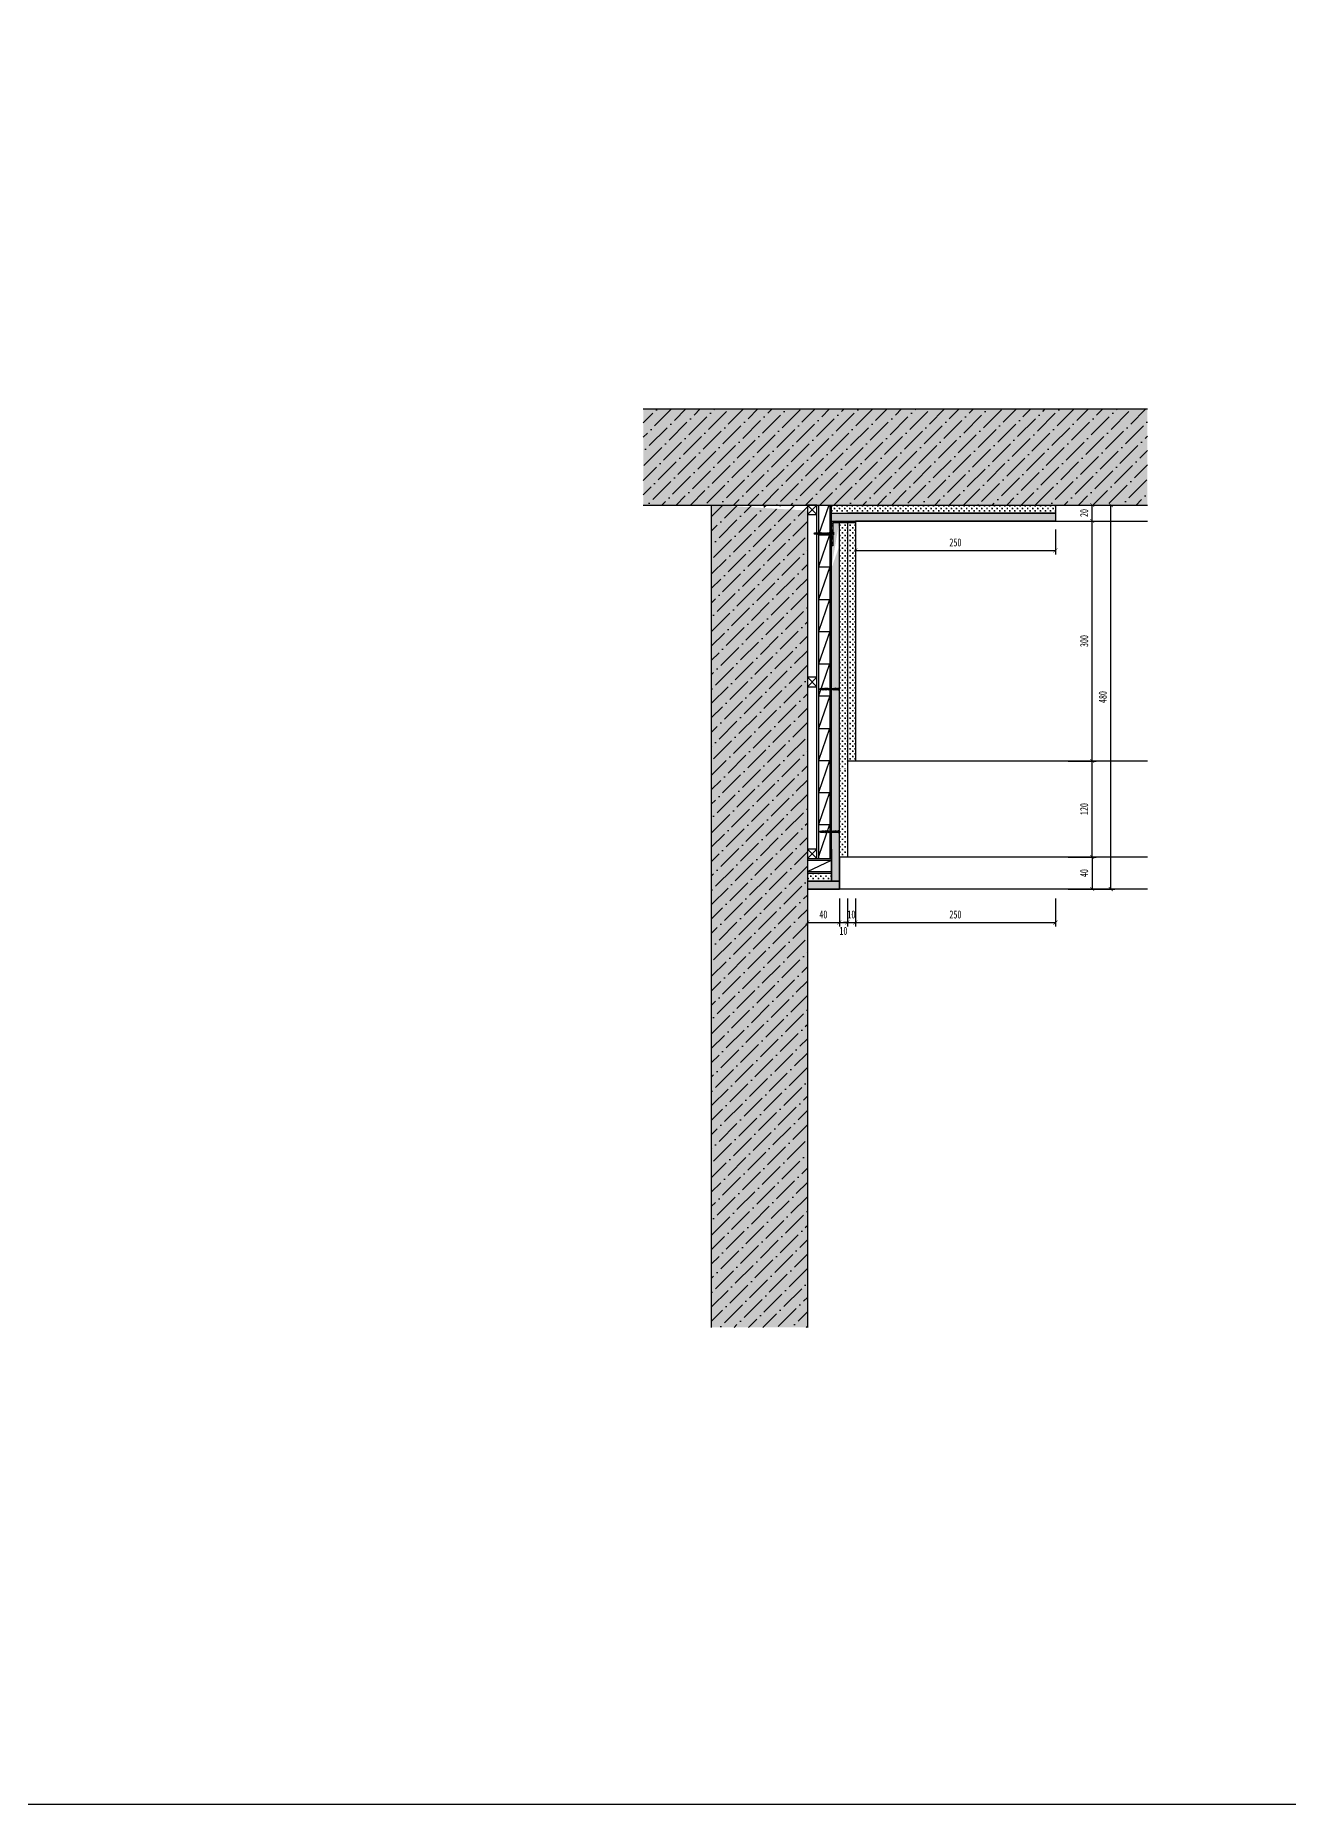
# Model space of a CAD drawing. Header units: millimetres. Extents: x 413534 to 445094, y -245300 to -235817.
# Drawn here: x 419566 to 421132, y -240239 to -238028 of the extents above; entities that cross this region are included whole.
import ezdxf

# ---------------------------------------------------------------- set-up
doc = ezdxf.new("R2010")
doc.units = ezdxf.units.MM
doc.header["$LTSCALE"] = 150
doc.header["$MEASUREMENT"] = 0
doc.layers.get('Defpoints').update_dxf_attribs({"color": 6})
for name, color, linetype in [('0-bh(填充)', 251, 'Continuous'), ('4-Fine(立面细线)', 251, 'Continuous'), ('4-Norm(立面正常)', 134, 'Continuous'), ('4-Wide(立面宽线)', 4, 'Continuous'), ('D-节点填充', 250, 'Continuous'), ('D-造型细线', 146, 'Continuous'), ('E-楼板、墙体', 6, 'Continuous'), ('E-立面轮廓线', 4, 'Continuous'), ('E-立面造型线', 3, 'Continuous'), ('E-顶面轮廓线', 4, 'Continuous')]:
    doc.layers.add(name, color=color, linetype=linetype)
doc.layers.add('DEFPOINTS(视图框)', color=250, linetype='Continuous', plot=False)
doc.styles.add('DIM', font='', dxfattribs={"width": 0.7})
doc.styles.get('DIM').set_extended_font_data('SimSun')
doc.dimstyles.new('5', dxfattribs={"dimscale": 5, "dimtxt": 2, "dimasz": 1, "dimexe": 1, "dimexo": 1, "dimgap": 1, "dimtad": 1, "dimdec": 0, "dimzin": 0, "dimdsep": 46, "dimtxsty": 'DIM', "dimblk": 'ARCHTICK', "dimcen": 0, "dimclrd": 5, "dimclre": 5, "dimclrt": 35, "dimadec": 0, "dimazin": 0, "dimtfac": 0.5, "dimtdec": 0, "dimtix": 1, "dimtmove": 2, "dimatfit": 2, "dimldrblk": 'A', "dimfxl": 0, "dimtolj": 1, "dimtzin": 0, "dimlwd": -1, "dimlwe": -1, "dimarcsym": 0})
pattern_1 = [(50, (420325.24, -238614.749), (18.21847, -1.5939), [1.905, -20.955]), (355, (420325.24, -238614.749), (-3.52428, 19.10566), [1.524, -16.764]), (100.451, (420326.758, -238614.882), (14.69425, 17.51167), [1.619, -17.809]), (46.1842, (420325.24, -238609.67), (27.1079, -4.20423), [2.8575, -31.4325]), (96.6356, (420327.5, -238610.02), (23.7404, 24.74256), [2.4285, -26.7135]), (351.184, (420325.24, -238609.67), (23.74046, 24.7425), [2.286, -25.146]), (21, (420327.78, -238610.939), (15.16149, -10.22655), [1.905, -20.955]), (326, (420327.78, -238610.939), (6.1802, 18.4188), [1.524, -16.764]), (71.4514, (420329.043, -238611.791), (21.34165, 8.19229), [1.619, -17.809]), (37.5, (420325.24, -238614.749), (0.30886, 8.455504), [0, -16.5608, 0, -17.018, 0, -16.8275]), (7.5, (420325.24, -238614.749), (6.681966, 10.01806), [0, -9.7028, 0, -16.1798, 0, -6.4135]), (327.5, (420319.5756, -238614.749), (13.55906, -0.572874), [0, -6.35, 0, -19.812, 0, -26.289]), (317.5, (420317.036, -238614.749), (14.81292, 2.54265), [0, -8.255, 0, -13.1572, 0, -18.669])]

# ---------------------------------------------------------------- blocks, each defined once
blk = doc.blocks.new('dfgd')
at = {"layer": '0-bh(填充)', "color": 250}
for p, q in [((-12335.2, 1683.4), (-12333.4, 1684)), ((-12335.2, 1682.3), (-12333.5, 1682.9)), ((-12335.2, 1681.1), (-12333.5, 1681.7)), ((-12335.2, 1679.9), (-12333.5, 1680.5)), ((-12335.1, 1685.7), (-12333.6, 1686.3)), ((-12335.1, 1684.6), (-12333.5, 1685.2)), ((-12335, 1686.8), (-12333.7, 1687.3)), ((-12334.9, 1687.9), (-12333.8, 1688.3)), ((-12334.9, 1683), (-12333.7, 1683.4)), ((-12334.9, 1681.8), (-12333.8, 1682.2)), ((-12334.9, 1680.6), (-12333.8, 1681)), ((-12334.8, 1688.9), (-12333.9, 1689.3)), ((-12334.8, 1686.4), (-12333.8, 1686.7)), ((-12334.8, 1685.3), (-12333.8, 1685.6)), ((-12334.8, 1684.1), (-12333.8, 1684.5)), ((-12334.7, 1688.5), (-12334, 1688.7)), ((-12334.7, 1687.4), (-12333.9, 1687.7)), ((-12335.2, 1678.8), (-12333.5, 1679.4)), ((-12335.2, 1677.5), (-12333.7, 1678)), ((-12335.1, 1673.4), (-12333.7, 1673.9)), ((-12335, 1676.9), (-12334, 1677.3)), ((-12335, 1675.8), (-12333.7, 1676.2)), ((-12335, 1674.6), (-12333.7, 1675)), ((-12335, 1672.3), (-12333.7, 1672.7)), ((-12334.9, 1679.4), (-12333.8, 1679.8)), ((-12334.9, 1678.3), (-12333.8, 1678.7)), ((-12334.9, 1676.4), (-12333.7, 1676.8)), ((-12334.9, 1675.2), (-12333.7, 1675.6)), ((-12334.9, 1674.1), (-12333.7, 1674.5)), ((-12334.9, 1672.9), (-12333.7, 1673.3)), ((-12334.3, 1671.9), (-12333.7, 1672.2))]:
    blk.add_line(p, q, dxfattribs=at)
at = {"layer": '4-Fine(立面细线)', "color": 251}
for p, q in [((-12335.2, 1671.6), (-12333.4, 1671.6)), ((-12333.4, 1671.6), (-12335.2, 1671.6)), ((-12333.4, 1671.6), (-12332.6, 1670.7))]:
    blk.add_line(p, q, dxfattribs=at)
for points in [[(-12335.2, 1684.6), (-12335.2, 1684.6), (-12334.9, 1685.3), (-12335.2, 1685.7), (-12334.9, 1686.4), (-12335.2, 1686.9), (-12334.9, 1687.6), (-12335.2, 1688.1), (-12334.9, 1688.8), (-12335.2, 1689.3), (-12334.8, 1689.9), (-12335.1, 1690.4), (-12334.8, 1691.1), (-12335, 1691.5), (-12334.8, 1692.2), (-12334.9, 1692.6), (-12334.7, 1693.2), (-12334.9, 1693.7), (-12334.6, 1694.3), (-12334.8, 1694.8), (-12334.3, 1695.7), (-12333.9, 1695.1), (-12334, 1694.6), (-12333.8, 1694.1), (-12333.9, 1693.5), (-12333.7, 1693.1), (-12333.8, 1692.5), (-12333.6, 1692.1), (-12333.8, 1691.5), (-12333.5, 1691), (-12333.8, 1690.3), (-12333.4, 1689.9), (-12333.7, 1689.2), (-12333.4, 1688.7), (-12333.7, 1688), (-12333.4, 1687.5), (-12333.7, 1686.8), (-12333.4, 1686.4), (-12333.7, 1685.7), (-12333.4, 1685.2), (-12333.7, 1684.5)], [(-12335.2, 1684.6), (-12334.8, 1684.1), (-12335.2, 1683.5)], [(-12335.2, 1683.4), (-12334.9, 1683), (-12335.2, 1682.3), (-12334.9, 1681.8), (-12335.2, 1681.1)], [(-12335.2, 1681.1), (-12334.9, 1680.6), (-12335.2, 1679.9), (-12334.9, 1679.4), (-12335.2, 1678.8)], [(-12333.7, 1683.4), (-12333.5, 1682.9), (-12333.8, 1682.2), (-12333.5, 1681.7), (-12333.8, 1681)], [(-12333.8, 1681), (-12333.5, 1680.5), (-12333.8, 1679.9), (-12333.5, 1679.4), (-12333.8, 1678.7)], [(-12333.7, 1684.5), (-12333.4, 1684), (-12333.7, 1683.4)], [(-12333.4, 1671.6), (-12333.4, 1671.6), (-12332.6, 1670.7), (-12336.1, 1670.7), (-12335.2, 1671.6)], [(-12335.2, 1678.8), (-12335, 1678.3), (-12335.3, 1677.6), (-12335, 1677.1), (-12335.3, 1676.4)], [(-12335.3, 1674.1), (-12335, 1674.8), (-12335.3, 1675.2), (-12335, 1675.9), (-12335.3, 1676.4)], [(-12335.3, 1674.1), (-12335, 1673.6), (-12335.3, 1672.9), (-12335, 1672.4), (-12335.2, 1671.9), (-12335.2, 1671.6)], [(-12333.8, 1678.7), (-12333.5, 1678.2), (-12333.8, 1677.5), (-12333.5, 1677), (-12333.8, 1676.3)], [(-12333.8, 1676.3), (-12333.5, 1675.8), (-12333.8, 1675.2), (-12333.5, 1674.7), (-12333.8, 1674)], [(-12333.8, 1674), (-12333.5, 1673.5), (-12333.8, 1672.8), (-12333.5, 1672.3), (-12333.4, 1672)], [(-12333.4, 1671.6), (-12333.4, 1672)]]:
    blk.add_lwpolyline(points, dxfattribs=at)
blk = doc.blocks.new('fgfgf')
at = {"layer": '0-bh(填充)'}
h = blk.add_hatch(dxfattribs=at)
h.set_pattern_fill('ANSI32', color=250, scale=0.6, style=0)
h.set_pattern_definition([(45, (-22253.386, -55437.8503), (-4.0411, 4.0411), []), (45, (-22250.692, -55437.8503), (-4.0411, 4.0411), [])])
h.paths.add_polyline_path([(-22223.4, -55408.9), (-22251.4, -55408.9), (-22251.4, -55437.9), (-22253.4, -55437.9), (-22253.4, -55406.9), (-22223.4, -55406.9)])
at = {"layer": '4-Fine(立面细线)', "color": 251}
blk.add_lwpolyline([(-22223.4, -55408.9), (-22251.4, -55408.9), (-22251.4, -55437.9), (-22253.4, -55437.9), (-22253.4, -55406.9), (-22223.4, -55406.9), (-22223.4, -55408.9)], dxfattribs=at)
blk = doc.blocks.new('_ARCHTICK')
at = {"color": 0, "linetype": 'ByBlock', "const_width": 0.15}
blk.add_lwpolyline([(-0.5, -0.5), (0.5, 0.5)], dxfattribs=at)
blk = doc.blocks.new('*D185')
at = {"color": 5}
for p, q in [((420856.2, -238934.7), (420891.2, -238934.7)), ((420886.2, -239054.7), (420886.2, -238934.7)), ((420856.2, -239054.7), (420891.2, -239054.7))]:
    blk.add_line(p, q, dxfattribs=at)
at = {"layer": 'Defpoints', "color": 0}
for p in [(420590.3, -238934.7), (420886.2, -238934.7), (420575.3, -239054.7)]:
    blk.add_point(p, dxfattribs=at)
at = {"color": 5, "xscale": 5, "yscale": 5, "zscale": 5}
for p, rotation in [((420886.2, -238934.7), 90), ((420886.2, -239054.7), 270)]:
    blk.add_blockref('_ARCHTICK', p, dxfattribs=dict(at, rotation=rotation))
at = {"color": 35, "insert": (420876.2, -238994.7), "char_height": 10, "attachment_point": 5, "rotation": 90, "style": 'DIM'}
blk.add_mtext('\\A1;120', dxfattribs=at)
blk = doc.blocks.new('A')
at = {"color": 1}
for p, q in [((-0.37, 0), (-2.13, 0)), ((-1.44, 1.15), (-1.09, 1.44)), ((-1.44, 1.15), (-0.37, 0)), ((-1.44, -1.15), (-0.37, 0)), ((-1.09, 1.44), (0, 0)), ((-1.09, -1.44), (0, 0)), ((-1.44, -1.15), (-1.09, -1.44))]:
    blk.add_line(p, q, dxfattribs=at)
for points in [[(-1.44, 1.15), (-1.09, 1.44), (-0.37, 0), (0, 0)], [(-1.44, -1.15), (-1.09, -1.44), (-0.37, 0), (0, 0)]]:
    blk.add_solid(points, dxfattribs=at)
blk = doc.blocks.new('*D186')
at = {"color": 5}
for p, q in [((420856.2, -238634.7), (420891.2, -238634.7)), ((420886.2, -238934.7), (420886.2, -238634.7)), ((420856.2, -238934.7), (420891.2, -238934.7))]:
    blk.add_line(p, q, dxfattribs=at)
at = {"layer": 'Defpoints', "color": 0}
for p in [(420783.4, -238634.7), (420886.2, -238634.7), (420571, -238934.7)]:
    blk.add_point(p, dxfattribs=at)
at = {"color": 5, "xscale": 5, "yscale": 5, "zscale": 5}
for p, rotation in [((420886.2, -238634.7), 90), ((420886.2, -238934.7), 270)]:
    blk.add_blockref('_ARCHTICK', p, dxfattribs=dict(at, rotation=rotation))
at = {"color": 35, "insert": (420876.2, -238784.7), "char_height": 10, "attachment_point": 5, "rotation": 90, "style": 'DIM'}
blk.add_mtext('\\A1;300', dxfattribs=at)
blk = doc.blocks.new('*D187')
at = {"color": 5}
for p, q in [((420856.2, -238614.7), (420891.2, -238614.7)), ((420886.2, -238634.7), (420886.2, -238614.7)), ((420856.2, -238634.7), (420891.2, -238634.7))]:
    blk.add_line(p, q, dxfattribs=at)
at = {"layer": 'Defpoints', "color": 0}
for p in [(420821, -238614.7), (420886.2, -238614.7), (420783.4, -238634.7)]:
    blk.add_point(p, dxfattribs=at)
at = {"color": 5, "xscale": 5, "yscale": 5, "zscale": 5}
for p, rotation in [((420886.2, -238614.7), 90), ((420886.2, -238634.7), 270)]:
    blk.add_blockref('_ARCHTICK', p, dxfattribs=dict(at, rotation=rotation))
at = {"color": 35, "insert": (420876.2, -238624.7), "char_height": 10, "attachment_point": 5, "rotation": 90, "style": 'DIM'}
blk.add_mtext('\\A1;20', dxfattribs=at)
blk = doc.blocks.new('*D188')
at = {"color": 5}
for p, q in [((420879.4, -238614.7), (420914.4, -238614.7)), ((420909.4, -239094.7), (420909.4, -238614.7)), ((420879.4, -239094.7), (420914.4, -239094.7))]:
    blk.add_line(p, q, dxfattribs=at)
at = {"layer": 'Defpoints', "color": 0}
for p in [(420813.9, -238614.7), (420909.4, -238614.7), (420786.6, -239094.7)]:
    blk.add_point(p, dxfattribs=at)
at = {"color": 5, "xscale": 5, "yscale": 5, "zscale": 5}
for p, rotation in [((420909.4, -238614.7), 90), ((420909.4, -239094.7), 270)]:
    blk.add_blockref('_ARCHTICK', p, dxfattribs=dict(at, rotation=rotation))
at = {"color": 35, "insert": (420899.4, -238854.7), "char_height": 10, "attachment_point": 5, "rotation": 90, "style": 'DIM'}
blk.add_mtext('\\A1;480', dxfattribs=at)
blk = doc.blocks.new('*D189')
at = {"color": 5}
for p, q in [((420530.3, -239106.5), (420530.3, -239141.5)), ((420570.3, -239106.5), (420570.3, -239141.5)), ((420530.3, -239136.5), (420570.3, -239136.5))]:
    blk.add_line(p, q, dxfattribs=at)
at = {"layer": 'Defpoints', "color": 0}
for p in [(420530.3, -239094.7), (420570.3, -239094.7), (420570.3, -239136.5)]:
    blk.add_point(p, dxfattribs=at)
at = {"color": 5, "xscale": 5, "yscale": 5, "zscale": 5, "rotation": 180}
blk.add_blockref('_ARCHTICK', (420530.3, -239136.5), dxfattribs=at)
at = {"color": 5, "xscale": 5, "yscale": 5, "zscale": 5}
blk.add_blockref('_ARCHTICK', (420570.3, -239136.5), dxfattribs=at)
at = {"color": 35, "insert": (420550.3, -239126.5), "char_height": 10, "attachment_point": 5, "style": 'DIM'}
blk.add_mtext('\\A1;40', dxfattribs=at)
blk = doc.blocks.new('*D190')
at = {"color": 5}
for p, q in [((420570.3, -239106.5), (420570.3, -239141.5)), ((420580.3, -239106.5), (420580.3, -239141.5)), ((420570.3, -239136.5), (420580.3, -239136.5))]:
    blk.add_line(p, q, dxfattribs=at)
at = {"layer": 'Defpoints', "color": 0}
for p in [(420580.3, -239054.7), (420570.3, -239094.7), (420580.3, -239136.5)]:
    blk.add_point(p, dxfattribs=at)
at = {"color": 5, "xscale": 5, "yscale": 5, "zscale": 5, "rotation": 180}
blk.add_blockref('_ARCHTICK', (420570.3, -239136.5), dxfattribs=at)
at = {"color": 5, "xscale": 5, "yscale": 5, "zscale": 5}
blk.add_blockref('_ARCHTICK', (420580.3, -239136.5), dxfattribs=at)
at = {"color": 35, "insert": (420575.3, -239147), "char_height": 10, "attachment_point": 5, "style": 'DIM'}
blk.add_mtext('\\A1;10', dxfattribs=at)
blk = doc.blocks.new('*D191')
at = {"color": 5}
for p, q in [((420580.3, -239106.5), (420580.3, -239141.5)), ((420590.3, -239106.5), (420590.3, -239141.5)), ((420580.3, -239136.5), (420575.3, -239136.5)), ((420580.3, -239136.5), (420590.3, -239136.5)), ((420590.3, -239136.5), (420595.3, -239136.5))]:
    blk.add_line(p, q, dxfattribs=at)
at = {"layer": 'Defpoints', "color": 0}
for p in [(420590.3, -238934.7), (420580.3, -239054.7), (420590.3, -239136.5)]:
    blk.add_point(p, dxfattribs=at)
at = {"color": 5, "xscale": 5, "yscale": 5, "zscale": 5}
blk.add_blockref('_ARCHTICK', (420580.3, -239136.5), dxfattribs=at)
at = {"color": 5, "xscale": 5, "yscale": 5, "zscale": 5, "rotation": 180}
blk.add_blockref('_ARCHTICK', (420590.3, -239136.5), dxfattribs=at)
at = {"color": 35, "insert": (420585.3, -239126.5), "char_height": 10, "attachment_point": 5, "style": 'DIM'}
blk.add_mtext('\\A1;10', dxfattribs=at)
blk = doc.blocks.new('*D192')
at = {"color": 5}
for p, q in [((420590.3, -239106.5), (420590.3, -239141.5)), ((420840.3, -239106.5), (420840.3, -239141.5)), ((420590.3, -239136.5), (420840.3, -239136.5))]:
    blk.add_line(p, q, dxfattribs=at)
at = {"layer": 'Defpoints', "color": 0}
for p in [(420840.3, -238634.7), (420590.3, -238934.7), (420840.3, -239136.5)]:
    blk.add_point(p, dxfattribs=at)
at = {"color": 5, "xscale": 5, "yscale": 5, "zscale": 5, "rotation": 180}
blk.add_blockref('_ARCHTICK', (420590.3, -239136.5), dxfattribs=at)
at = {"color": 5, "xscale": 5, "yscale": 5, "zscale": 5}
blk.add_blockref('_ARCHTICK', (420840.3, -239136.5), dxfattribs=at)
at = {"color": 35, "insert": (420715.3, -239126.5), "char_height": 10, "attachment_point": 5, "style": 'DIM'}
blk.add_mtext('\\A1;250', dxfattribs=at)
blk = doc.blocks.new('*D193')
at = {"color": 5}
for p, q in [((420840.3, -238645.4), (420840.3, -238676.5)), ((420590.3, -238661), (420590.3, -238676.5)), ((420590.3, -238671.5), (420840.3, -238671.5))]:
    blk.add_line(p, q, dxfattribs=at)
at = {"layer": 'Defpoints', "color": 0}
for p in [(420840.3, -238640.4), (420590.3, -238656), (420840.3, -238671.5)]:
    blk.add_point(p, dxfattribs=at)
at = {"color": 5, "xscale": 5, "yscale": 5, "zscale": 5, "rotation": 180}
blk.add_blockref('_ARCHTICK', (420590.3, -238671.5), dxfattribs=at)
at = {"color": 5, "xscale": 5, "yscale": 5, "zscale": 5}
blk.add_blockref('_ARCHTICK', (420840.3, -238671.5), dxfattribs=at)
at = {"color": 35, "insert": (420715.3, -238661.5), "char_height": 10, "attachment_point": 5, "style": 'DIM'}
blk.add_mtext('\\A1;250', dxfattribs=at)
blk = doc.blocks.new('*D202')
at = {"color": 5}
for p, q in [((420856.2, -239054.7), (420891.2, -239054.7)), ((420886.2, -239054.7), (420886.2, -239094.7)), ((420856.2, -239094.7), (420891.2, -239094.7))]:
    blk.add_line(p, q, dxfattribs=at)
at = {"layer": 'Defpoints', "color": 0}
for p in [(420761.2, -239054.7), (420762.8, -239094.7), (420886.2, -239094.7)]:
    blk.add_point(p, dxfattribs=at)
at = {"color": 5, "xscale": 5, "yscale": 5, "zscale": 5}
for p, rotation in [((420886.2, -239054.7), 90), ((420886.2, -239094.7), 270)]:
    blk.add_blockref('_ARCHTICK', p, dxfattribs=dict(at, rotation=rotation))
at = {"color": 35, "insert": (420876.2, -239074.7), "char_height": 10, "attachment_point": 5, "rotation": 90, "style": 'DIM'}
blk.add_mtext('\\A1;40', dxfattribs=at)

msp = doc.modelspace()

# ---------------------------------------------------------------- hatches: boundary and pattern name
at = {"layer": '0-bh(填充)'}
h = msp.add_hatch(dxfattribs=at)
h.set_pattern_fill('CROSS', color=250, scale=0.5, style=0)
h.set_pattern_definition([(7e-15, (441520.394, -172753.8847), (3.175, 3.175), [1.5875, -4.7625]), (90, (441521.1876, -172754.6785), (-3.175, 3.175), [1.5875, -4.7625])])
h.paths.add_polyline_path([(420560.3, -239084.7), (420560.3, -239094.7), (420570.3, -239094.7), (420570.3, -239084.7)], flags=16)
h.paths.add_polyline_path([(420560.3, -238693.9), (420570.3, -238634.7), (420570.3, -239094.7), (420560.3, -239094.7)])
h.paths.add_polyline_path([(420560.3, -238624.7), (420840.3, -238624.7), (420840.3, -238634.7), (420601.3, -238634.7), (420572.1, -238634.7), (420570.3, -238639.2), (420570.3, -238665.7), (420560.3, -238693.9)])
h.paths.add_polyline_path([(420530.3, -239084.7), (420530.3, -239094.7), (420570.3, -239094.7), (420570.3, -239084.7)])
h = msp.add_hatch(dxfattribs=at)
h.set_pattern_fill('CROSS', color=250, scale=0.5, style=0)
h.set_pattern_definition([(7e-15, (420560.3248, -238641.1268), (3.175, 3.175), [1.5875, -4.7625]), (90, (420561.1185, -238641.9206), (-3.175, 3.175), [1.5875, -4.7625])])
h.paths.add_polyline_path([(420840.3, -238614.7), (420560.3, -238614.7), (420560.3, -238615.7), (420560.3, -238624.7), (420840.3, -238624.7)])
h.paths.add_polyline_path([(420679.9, -238624.7), (420669.2, -238619.2), (420649.6, -238618.4), (420644.1, -238618.3), (420662, -238618.4)], flags=17)
h = msp.add_hatch(dxfattribs=at)
h.set_pattern_fill('CROSS', color=250, scale=0.5, style=0)
h.set_pattern_definition([(7e-15, (420570.3248, -238944.749), (3.175, 3.175), [1.5875, -4.7625]), (90, (420571.1185, -238945.5428), (-3.175, 3.175), [1.5875, -4.7625])])
h.paths.add_polyline_path([(420580.3, -238934.7), (420590.3, -238934.7), (420590.3, -238636.7), (420580.3, -238636.7)])
h.paths.add_polyline_path([(420580.3, -238636.7), (420570.3, -238636.7), (420570.3, -238944.7), (420580.3, -238944.7), (420580.3, -238934.7)])
h = msp.add_hatch(dxfattribs=at)
h.set_pattern_fill('CROSS', color=250, scale=0.5, style=0)
h.set_pattern_definition([(7e-15, (420570.3248, -239054.749), (3.175, 3.175), [1.5875, -4.7625]), (90, (420571.1185, -239055.5428), (-3.175, 3.175), [1.5875, -4.7625])])
h.paths.add_polyline_path([(420570.3, -238944.7), (420580.3, -238944.7), (420580.3, -239054.7), (420570.3, -239054.7)])
h = msp.add_hatch(dxfattribs=at)
h.set_pattern_fill('CROSS', color=250, scale=0.5, style=0)
h.set_pattern_definition([(7e-15, (419759.0474, -239084.749), (3.175, 3.175), [1.5875, -4.7625]), (90, (419759.841, -239085.5428), (-3.175, 3.175), [1.5875, -4.7625])])
h.paths.add_polyline_path([(420530.3, -239074.7), (420530.3, -239084.7), (420560.3, -239084.7), (420560.3, -239076.3), (420560, -239076.1), (420559.3, -239076.4), (420559.3, -239076.4), (420558.8, -239076.1), (420558.1, -239076.4), (420558.1, -239076.4), (420557.7, -239076.1), (420557, -239076.4), (420556.5, -239076.1), (420555.8, -239076.4), (420555.8, -239076.4), (420555.3, -239076.1), (420554.7, -239076.4), (420554.2, -239076.1), (420553.5, -239076.4), (420553, -239076.1), (420552.3, -239076.4), (420551.8, -239076.1), (420551.2, -239076.4), (420550.7, -239076.1), (420550, -239076.4), (420549.5, -239076.1), (420548.9, -239076.3), (420548.5, -239076), (420547.9, -239076.2), (420547.5, -239075.9), (420546.2, -239076.2), (420545.3, -239075.5), (420546.8, -239074.7)])
at = {"layer": 'D-节点填充'}
h = msp.add_hatch(dxfattribs=at)
h.set_pattern_fill('ANSI36', color=256, scale=8, style=0)
h.set_pattern_definition([(45, (99230.191, -116521.305), (6.7351921, 24.69570433), [31.75, -6.35, 0, -6.35])])
h.paths.add_polyline_path([(420325.2, -238494.7), (420325.2, -238614.7), (420955.3, -238614.7), (420955.3, -238494.7)])
h = msp.add_hatch(dxfattribs=at)
h.set_pattern_fill('ANSI36', color=256, scale=8, style=0)
h.set_pattern_definition([(45, (102047.367, -112828.896), (6.7351921, 24.69570433), [31.75, -6.35, 0, -6.35])])
h.paths.add_polyline_path([(420410.3, -239036.3), (420410.3, -239642.6), (420530.3, -239642.6), (420530.3, -238614.7), (420410.3, -238614.7)])
at = {"layer": 'E-顶面轮廓线'}
h = msp.add_hatch(dxfattribs=at)
h.set_pattern_fill('AR-CONC', color=250, scale=10, style=0)
h.set_pattern_definition(pattern_1)
h.paths.add_polyline_path([(420325.2, -238494.7), (420955.3, -238494.7), (420955.3, -238614.7), (420325.2, -238614.7)])
h = msp.add_hatch(dxfattribs=at)
h.set_pattern_fill('AR-CONC', color=250, scale=10, style=0)
h.set_pattern_definition(pattern_1)
h.paths.add_polyline_path([(420530.3, -238825.5), (420530.3, -238639.1), (420530.3, -238621.6), (420410.3, -238614.7), (420410.3, -238696.2), (420410.3, -238720.1), (420410.3, -239642.6), (420530.3, -239642.6), (420530.3, -238756.3), (420530.3, -238614.7)])

# ---------------------------------------------------------------- linework, layer by layer
at = {"layer": '4-Wide(立面宽线)', "color": 4}
for p, q in [((420560.3, -238634.7), (420840.3, -238634.7)), ((420570.3, -239094.7), (420570.3, -239054.7)), ((420570.3, -239094.7), (420530.3, -239094.7))]:
    msp.add_line(p, q, dxfattribs=at)
at = {"layer": 'D-节点填充', "ltscale": 0.15}
for p, q in [((420542.3, -238614.7), (420530.3, -238626.7)), ((420542.3, -238626.7), (420530.3, -238614.7)), ((420544.3, -238614.7), (420544.3, -239056.7)), ((420557.1, -238614.7), (420544.3, -238651.8)), ((420558.3, -238614.7), (420558.3, -239056.7)), ((420544.3, -238651.8), (420558.3, -238651.8)), ((420558.1, -238651.8), (420544.3, -238691.8)), ((420558.3, -238691.8), (420544.3, -238732.6)), ((420544.3, -238691.8), (420558.3, -238691.8)), ((420544.3, -238732.6), (420558.3, -238732.6)), ((420558.1, -238732.6), (420544.3, -238772.6)), ((420558.3, -238772.6), (420544.3, -238813.3)), ((420544.3, -238772.6), (420558.3, -238772.6)), ((420542.3, -238830), (420530.3, -238842)), ((420542.3, -238842), (420530.3, -238830)), ((420544.3, -238813.3), (420558.3, -238813.3)), ((420558.1, -238813.3), (420544.3, -238853.3)), ((420558.3, -238853.3), (420544.3, -238894)), ((420544.3, -238853.3), (420558.3, -238853.3)), ((420544.3, -238894), (420558.3, -238894)), ((420558.1, -238894), (420544.3, -238934)), ((420544.3, -238934), (420558.3, -238934)), ((420558.1, -238934), (420544.3, -238974)), ((420544.3, -238974), (420558.3, -238974)), ((420558.1, -238974), (420544.3, -239014)), ((420544.3, -239014), (420558.3, -239014)), ((420558.1, -239014), (420544.3, -239054)), ((420542.3, -239044.7), (420530.3, -239056.7)), ((420542.3, -239056.7), (420530.3, -239044.7)), ((420530.3, -239058.7), (420560.3, -239058.7)), ((420530.3, -239072.7), (420560.3, -239058.7)), ((420530.3, -239072.7), (420560.3, -239072.7))]:
    msp.add_line(p, q, dxfattribs=at)
at = {"layer": 'D-造型细线'}
for p, q in [((420542.3, -239056.7), (420542.3, -238614.7)), ((420530.3, -239056.7), (420560.3, -239056.7))]:
    msp.add_line(p, q, dxfattribs=at)
at = {"layer": 'D-造型细线', "color": 44}
for p, q in [((420560.3, -239044.7), (420560.3, -238614.7)), ((420560.3, -239084.7), (420560.3, -238614.7)), ((420560.3, -238624.7), (420840.3, -238624.7)), ((420840.3, -238624.7), (420580.3, -238624.7)), ((420570.3, -239054.7), (420570.3, -238634.7)), ((420580.3, -238636.7), (420580.3, -238934.7)), ((420560.3, -239044.7), (420560.3, -239084.7)), ((420530.3, -239074.7), (420560.3, -239074.7)), ((420530.3, -239084.7), (420570.3, -239084.7)), ((420570.3, -239084.7), (420530.3, -239084.7))]:
    msp.add_line(p, q, dxfattribs=at)
at = {"layer": 'D-造型细线'}
for points in [[(420530.3, -238626.7), (420542.3, -238626.7), (420542.3, -238614.7), (420530.3, -238614.7)], [(420530.3, -238842), (420542.3, -238842), (420542.3, -238830), (420530.3, -238830)], [(420530.3, -239056.7), (420542.3, -239056.7), (420542.3, -239044.7), (420530.3, -239044.7)]]:
    msp.add_lwpolyline(points, close=True, dxfattribs=at)
at = {"layer": 'DEFPOINTS(视图框)', "color": 1}
msp.add_lwpolyline([(413534.3, -235816.6), (423272.5, -235816.6), (423272.5, -240239), (413534.3, -240239)], close=True, dxfattribs=at)
at = {"layer": 'E-楼板、墙体'}
for p, q in [((420325.2, -238494.7), (420955.3, -238494.7)), ((420325.2, -238614.7), (420955.3, -238614.7)), ((420410.3, -238614.7), (420410.3, -239642.6)), ((420530.3, -238614.7), (420530.3, -239642.6))]:
    msp.add_line(p, q, dxfattribs=at)
at = {"layer": 'E-立面轮廓线'}
msp.add_line((420530.3, -239094.7), (420570.3, -239094.7), dxfattribs=at)
at = {"layer": 'E-立面造型线', "color": 251}
for p, q in [((420840.3, -238634.7), (420955.3, -238634.7)), ((420955.3, -238934.7), (420590.3, -238934.7)), ((420955.3, -239054.7), (420580.3, -239054.7)), ((420955.3, -239094.7), (420570.3, -239094.7))]:
    msp.add_line(p, q, dxfattribs=at)
at = {"layer": 'E-顶面轮廓线'}
msp.add_lwpolyline([(420840.3, -238614.7), (420840.3, -238634.7), (420590.3, -238634.7), (420590.3, -238934.7), (420580.3, -238934.7), (420580.3, -239054.7), (420570.3, -239054.7), (420570.3, -239094.7)], dxfattribs=at)

# ---------------------------------------------------------------- block references
at = {"layer": '4-Norm(立面正常)', "xscale": -1, "rotation": 90}
for p in [(422234, -250984.6), (422241, -251179.1), (422241, -251357.3)]:
    msp.add_blockref('dfgd', p, dxfattribs=at)
at = {"layer": '4-Wide(立面宽线)', "color": 4}
msp.add_blockref('fgfgf', (442813.7, -183227.9), dxfattribs=at)

# ---------------------------------------------------------------- dimensions: what is measured, and where the dimension line sits
for base, p1, p2, picture, middle in [((420886.2, -238634.7), (420571, -238934.7), (420783.4, -238634.7), '*D186', (420876.2, -238784.7)), ((420886.2, -238614.7), (420783.4, -238634.7), (420821, -238614.7), '*D187', (420876.2, -238624.7)), ((420909.4, -238614.7), (420786.6, -239094.7), (420813.9, -238614.7), '*D188', (420899.4, -238854.7)), ((420886.2, -238934.7), (420575.3, -239054.7), (420590.3, -238934.7), '*D185', (420876.2, -238994.7)), ((420886.2, -239094.7), (420761.2, -239054.7), (420762.8, -239094.7), '*D202', (420876.2, -239074.7))]:
    dim = msp.add_linear_dim(base=base, p1=p1, p2=p2, angle=90, dimstyle='5')
    dim.commit()
    dim.dimension.update_dxf_attribs({"geometry": picture, "text_midpoint": middle})
for base, p1, p2, picture, middle in [((420840.3, -239136.5), (420590.3, -238934.7), (420840.3, -238634.7), '*D192', (420715.3, -239126.5)), ((420840.3, -238671.5), (420590.3, -238656), (420840.3, -238640.4), '*D193', (420715.3, -238661.5)), ((420590.3, -239136.5), (420580.3, -239054.7), (420590.3, -238934.7), '*D191', (420585.3, -239126.5)), ((420570.3, -239136.5), (420530.3, -239094.7), (420570.3, -239094.7), '*D189', (420550.3, -239126.5))]:
    dim = msp.add_linear_dim(base=base, p1=p1, p2=p2, dimstyle='5')
    dim.commit()
    dim.dimension.update_dxf_attribs({"geometry": picture, "text_midpoint": middle})
dim = msp.add_linear_dim(base=(420580.3, -239136.5), p1=(420570.3, -239094.7), p2=(420580.3, -239054.7), dimstyle='5')
dim.commit()
dim.dimension.update_dxf_attribs({"geometry": '*D190', "text_midpoint": (420575.3, -239147), "dimtype": 160})

doc.saveas('drawing.dxf')
